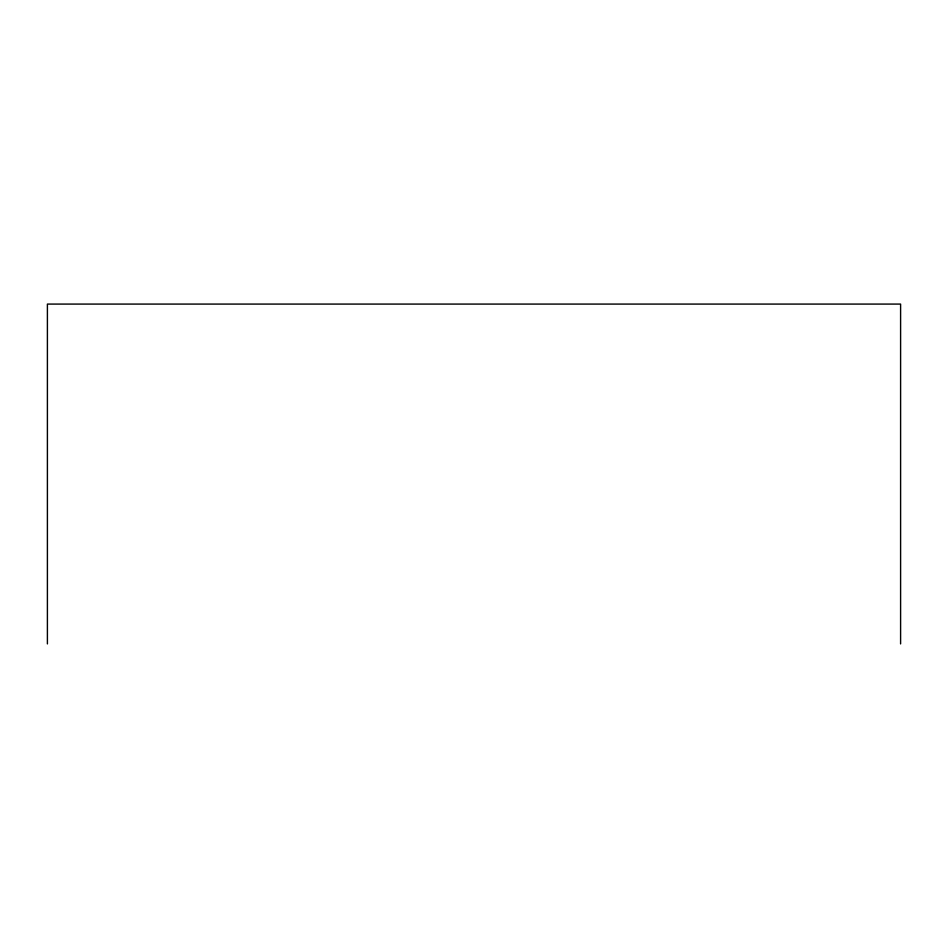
<?xml version="1.0" encoding="UTF-8"?>
<svg xmlns="http://www.w3.org/2000/svg" width="948" height="948" viewBox="0 0 948 948"><rect width="100%" height="100%" fill="white"/><g stroke="black" fill="none" stroke-linecap="round" stroke-linejoin="round"><path stroke-width="1.42" d="M900.6 643.917L900.6 304.083L47.4 304.083L47.4 643.917"/></g></svg>
